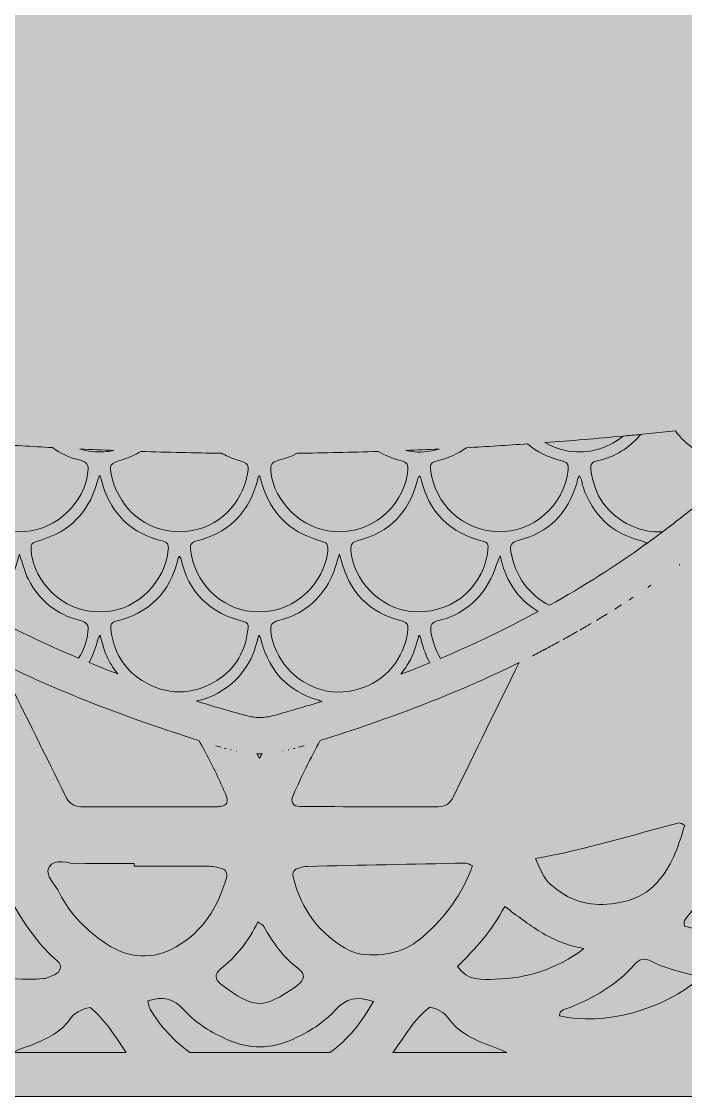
# Model space of a CAD drawing. Extents: x 31 to 2970, y -2969 to -30.
# Drawn here: x 1365 to 1743, y -2969 to -2358 of the extents above; entities that cross this region are included whole.
import ezdxf

# ---------------------------------------------------------------- set-up
doc = ezdxf.new("R2010")
doc.units = 0
doc.header["$MEASUREMENT"] = 0
doc.layers.add('Layer 1', color=7, linetype='Continuous')

# ---------------------------------------------------------------- blocks, each defined once
blk = doc.blocks.new('block 2')
at = {"layer": 'Layer 1', "lineweight": 0}
blk.add_lwpolyline([(1345.63, -2969.08), (1549.53, -2969.08), (1552.94, -2969.08), (1655.88, -2969.08), (1668.07, -2969.08), (1698.17, -2969.08), (1745.16, -2969.08), (1772.87, -2969.08), (1811.64, -2969.08), (1837.9, -2969.08), (1842.16, -2969.08), (1956.12, -2969.08), (1986.47, -2969.08), (2020.31, -2969.08), (2071.92, -2969.08), (2131.91, -2969.08), (2162.52, -2969.08), (2188.51, -2969.08), (2219.83, -2969.08), (2245.37, -2969.08)], dxfattribs=at)
for points, knots in [([(1643.26, -2659.2), (1642.76, -2655.7), (1643.37, -2654.01), (1647.33, -2653.01), (1664.6, -2648.66), (1675.64, -2637.62), (1680.72, -2620.5), (1681.11, -2619.16), (1680.87, -2617.54), (1682.18, -2616.24), (1683.8, -2618.12), (1683.57, -2620.5), (1684.26, -2622.54), (1689.84, -2638.39), (1700.49, -2648.89), (1716.95, -2652.97), (1718.57, -2653.39), (1719.68, -2653.93), (1720.34, -2654.77), (1723.37, -2652.58), (1726.41, -2650.35), (1729.45, -2648.08), (1723.53, -2648.35), (1717.37, -2647.24), (1711.49, -2644.51), (1698.07, -2638.24), (1690.45, -2627.39), (1688.76, -2612.54), (1688.41, -2609.77), (1689.18, -2608.35), (1692.3, -2607.7), (1701.14, -2605.85), (1708.76, -2601.47), (1715.07, -2594.89), (1715.76, -2594.16), (1716.41, -2593.43), (1717.03, -2592.7), (1713.72, -2593), (1710.45, -2593.27), (1707.14, -2593.58), (1717.03, -2592.7), (1726.87, -2591.7), (1736.76, -2590.66), (1742.61, -2598.66), (1750.84, -2604.24), (1761.49, -2607.35), (1767.14, -2609), (1767.38, -2609.08), (1766.41, -2614.97), (1766.22, -2616.16), (1765.95, -2617.27), (1765.64, -2618.43), (1760.38, -2623.2), (1755.03, -2627.74), (1749.64, -2632.2), (1743.03, -2637.7), (1736.26, -2642.93), (1729.45, -2648.08), (1726.45, -2650.35), (1723.41, -2652.62), (1720.37, -2654.81), (1720.37, -2654.81), (1720.34, -2654.77), (1720.34, -2654.77), (1702.53, -2667.58), (1684.18, -2679.27), (1665.26, -2689.81), (1653.72, -2684.24), (1645.33, -2672.77), (1643.26, -2659.2)], [0, 0, 0, 0, 1, 1, 1, 2, 2, 2, 3, 3, 3, 4, 4, 4, 5, 5, 5, 6, 6, 6, 7, 7, 7, 8, 8, 8, 9, 9, 9, 10, 10, 10, 11, 11, 11, 12, 12, 12, 13, 13, 13, 14, 14, 14, 15, 15, 15, 16, 16, 16, 17, 17, 17, 18, 18, 18, 19, 19, 19, 20, 20, 20, 21, 21, 21, 22, 22, 22, 23, 23, 23, 23]), ([(1662.64, -2597.31), (1677.45, -2596.24), (1692.22, -2594.97), (1707.03, -2593.62), (1699.76, -2599.58), (1690.49, -2603), (1680.64, -2602.62), (1674.1, -2602.35), (1667.99, -2600.43), (1662.64, -2597.31)], [0, 0, 0, 0, 1, 1, 1, 2, 2, 2, 3, 3, 3, 3]), ([(1329.06, -2607.5), (1336.52, -2605.58), (1342.79, -2602.39), (1347.95, -2598.04), (1359.52, -2598.85), (1371.02, -2599.54), (1382.6, -2600.16), (1387.18, -2603.47), (1392.45, -2605.93), (1398.49, -2607.39), (1402.41, -2608.31), (1403.14, -2610.12), (1402.83, -2613.58), (1401.29, -2631.12), (1384.75, -2646.7), (1367.22, -2647.89), (1345.37, -2649.43), (1328.6, -2633.93), (1325.37, -2616.04), (1325.22, -2615.2), (1325.14, -2614.31), (1324.98, -2613.43), (1324.52, -2610.24), (1325.25, -2608.5), (1329.06, -2607.5)], [0, 0, 0, 0, 1, 1, 1, 2, 2, 2, 3, 3, 3, 4, 4, 4, 5, 5, 5, 6, 6, 6, 7, 7, 7, 8, 8, 8, 8]), ([(1398.22, -2600.93), (1404.68, -2601.24), (1411.14, -2601.54), (1417.6, -2601.77), (1415.72, -2602.2), (1413.83, -2602.47), (1411.91, -2602.58), (1407.14, -2602.85), (1402.52, -2602.24), (1398.22, -2600.93)], [0, 0, 0, 0, 1, 1, 1, 2, 2, 2, 3, 3, 3, 3]), ([(1422.83, -2606.89), (1426.49, -2605.66), (1429.79, -2604.12), (1432.87, -2602.35), (1448.14, -2602.85), (1463.41, -2603.16), (1478.68, -2603.35), (1481.22, -2604.7), (1483.87, -2605.93), (1486.79, -2606.89), (1494.79, -2609.54), (1494.83, -2609.39), (1492.99, -2617.81), (1492.95, -2618.08), (1492.87, -2618.31), (1492.79, -2618.54), (1488.33, -2634.16), (1474.95, -2647.93), (1454.83, -2647.97), (1434.68, -2647.93), (1421.29, -2634.16), (1416.83, -2618.54), (1416.76, -2618.31), (1416.68, -2618.08), (1416.6, -2617.81), (1414.79, -2609.39), (1414.83, -2609.54), (1422.83, -2606.89)], [0, 0, 0, 0, 1, 1, 1, 2, 2, 2, 3, 3, 3, 4, 4, 4, 5, 5, 5, 6, 6, 6, 7, 7, 7, 8, 8, 8, 9, 9, 9, 9]), ([(1506.79, -2613.58), (1506.49, -2610.12), (1507.22, -2608.31), (1511.14, -2607.39), (1515.03, -2606.43), (1518.6, -2605.08), (1521.91, -2603.35), (1537.18, -2603.16), (1552.49, -2602.85), (1567.8, -2602.35), (1571.6, -2604.54), (1575.83, -2606.31), (1580.56, -2607.5), (1584.37, -2608.5), (1585.1, -2610.24), (1584.64, -2613.43), (1584.49, -2614.31), (1584.41, -2615.2), (1584.26, -2616.04), (1581.03, -2633.93), (1564.26, -2649.43), (1542.41, -2647.89), (1524.87, -2646.7), (1508.33, -2631.12), (1506.79, -2613.58)], [0, 0, 0, 0, 1, 1, 1, 2, 2, 2, 3, 3, 3, 4, 4, 4, 5, 5, 5, 6, 6, 6, 7, 7, 7, 8, 8, 8, 8]), ([(1583.45, -2601.77), (1589.76, -2601.54), (1596.1, -2601.24), (1602.45, -2600.97), (1597.95, -2602.39), (1593.18, -2603), (1588.45, -2602.58), (1586.76, -2602.43), (1585.1, -2602.12), (1583.45, -2601.77)], [0, 0, 0, 0, 1, 1, 1, 2, 2, 2, 3, 3, 3, 3]), ([(1600.95, -2607.81), (1607.41, -2606.31), (1613.1, -2603.77), (1618.07, -2600.2), (1629.64, -2599.54), (1641.18, -2598.85), (1652.76, -2598.04), (1658.03, -2602.5), (1664.45, -2605.77), (1672.22, -2607.66), (1675.45, -2608.43), (1676.1, -2609.77), (1675.8, -2612.77), (1673.64, -2633.08), (1655.6, -2648.66), (1635.95, -2648.01), (1616.18, -2647.35), (1599.64, -2632.43), (1597.6, -2612.43), (1597.33, -2609.7), (1598.06, -2608.47), (1600.95, -2607.81)], [0, 0, 0, 0, 1, 1, 1, 2, 2, 2, 3, 3, 3, 4, 4, 4, 5, 5, 5, 6, 6, 6, 7, 7, 7, 7]), ([(1371.02, -2662.62), (1370.91, -2662.01), (1370.79, -2661.39), (1370.72, -2660.77), (1370.06, -2654.43), (1370.1, -2654.54), (1376.18, -2652.7), (1392.29, -2647.81), (1402.87, -2637.27), (1407.72, -2621.08), (1408.18, -2619.47), (1408.72, -2617.85), (1409.18, -2616.27), (1409.41, -2616.27), (1409.64, -2616.27), (1409.83, -2616.31), (1410.29, -2618.04), (1410.68, -2619.81), (1411.22, -2621.54), (1416.56, -2638.39), (1427.83, -2649.04), (1444.99, -2653.24), (1447.99, -2653.97), (1448.72, -2655.2), (1448.49, -2658.08), (1446.79, -2676.35), (1430.95, -2692.08), (1413.41, -2693.43), (1390.72, -2695.2), (1374.83, -2679.54), (1371.02, -2662.62)], [0, 0, 0, 0, 1, 1, 1, 2, 2, 2, 3, 3, 3, 4, 4, 4, 5, 5, 5, 6, 6, 6, 7, 7, 7, 8, 8, 8, 9, 9, 9, 10, 10, 10, 10]), ([(1464.64, -2653.24), (1481.79, -2649.04), (1493.06, -2638.39), (1498.41, -2621.54), (1498.95, -2619.81), (1499.33, -2618.04), (1499.79, -2616.31), (1499.99, -2616.27), (1500.22, -2616.27), (1500.45, -2616.27), (1500.91, -2617.85), (1501.45, -2619.47), (1501.91, -2621.08), (1506.76, -2637.27), (1517.33, -2647.81), (1533.45, -2652.7), (1539.53, -2654.54), (1539.56, -2654.43), (1538.91, -2660.77), (1538.83, -2661.39), (1538.72, -2662.01), (1538.6, -2662.62), (1534.79, -2679.54), (1518.91, -2695.2), (1496.22, -2693.43), (1478.68, -2692.08), (1462.83, -2676.35), (1461.14, -2658.08), (1460.91, -2655.2), (1461.64, -2653.97), (1464.64, -2653.24)], [0, 0, 0, 0, 1, 1, 1, 2, 2, 2, 3, 3, 3, 4, 4, 4, 5, 5, 5, 6, 6, 6, 7, 7, 7, 8, 8, 8, 9, 9, 9, 10, 10, 10, 10]), ([(1586.18, -2693.31), (1569.1, -2691.7), (1553.22, -2675.24), (1552.3, -2658.54), (1552.1, -2655.04), (1553.22, -2653.85), (1556.49, -2653.01), (1574.22, -2648.35), (1585.3, -2636.97), (1589.99, -2619.27), (1590.26, -2618.24), (1590.18, -2617.04), (1591.26, -2616.39), (1591.41, -2616.47), (1591.56, -2616.5), (1591.64, -2616.58), (1591.8, -2616.89), (1591.99, -2617.24), (1592.07, -2617.58), (1596.53, -2637), (1608.64, -2648.89), (1627.91, -2653.54), (1629.76, -2653.97), (1630.41, -2654.89), (1630.26, -2656.62), (1630.18, -2658), (1630.14, -2659.39), (1629.91, -2660.7), (1626.03, -2681.85), (1607.87, -2695.35), (1586.18, -2693.31)], [0, 0, 0, 0, 1, 1, 1, 2, 2, 2, 3, 3, 3, 4, 4, 4, 5, 5, 5, 6, 6, 6, 7, 7, 7, 8, 8, 8, 9, 9, 9, 10, 10, 10, 10]), ([(1363.06, -2663.31), (1363.18, -2662.85), (1363.37, -2662.39), (1363.87, -2660.81), (1365.72, -2666.27), (1366.72, -2670.85), (1368.91, -2675.04), (1375.25, -2687.24), (1385.06, -2695.2), (1398.37, -2698.43), (1402.37, -2699.39), (1403.26, -2701.16), (1402.83, -2704.85), (1402.26, -2710.2), (1400.33, -2715.31), (1397.52, -2719.93), (1378.56, -2711.93), (1360.02, -2703.04), (1341.95, -2693.28), (1352.72, -2687.01), (1359.72, -2676.97), (1363.06, -2663.31)], [0, 0, 0, 0, 1, 1, 1, 2, 2, 2, 3, 3, 3, 4, 4, 4, 5, 5, 5, 6, 6, 6, 7, 7, 7, 7]), ([(1415.76, -2702.54), (1415.6, -2700.62), (1416.14, -2699.54), (1418.14, -2699.08), (1437.41, -2694.47), (1449.53, -2682.66), (1454.06, -2663.24), (1454.18, -2662.81), (1454.49, -2662.43), (1454.72, -2662.04), (1454.72, -2662.04), (1454.72, -2662.12), (1454.72, -2662.12), (1454.76, -2662.08), (1454.79, -2662.04), (1454.83, -2662.04), (1454.83, -2662.04), (1454.87, -2662.08), (1454.91, -2662.12), (1454.91, -2662.12), (1454.91, -2662.04), (1454.91, -2662.04), (1455.14, -2662.43), (1455.45, -2662.81), (1455.56, -2663.24), (1460.1, -2682.66), (1472.22, -2694.47), (1491.49, -2699.08), (1493.49, -2699.54), (1494.03, -2700.62), (1493.87, -2702.54), (1492.64, -2715.39), (1486.91, -2725.78), (1476.02, -2732.62), (1469.18, -2736.97), (1461.87, -2738.97), (1454.83, -2739.08), (1447.76, -2738.97), (1440.45, -2736.97), (1433.6, -2732.62), (1422.72, -2725.78), (1416.99, -2715.39), (1415.76, -2702.54)], [0, 0, 0, 0, 1, 1, 1, 2, 2, 2, 3, 3, 3, 4, 4, 4, 5, 5, 5, 6, 6, 6, 7, 7, 7, 8, 8, 8, 9, 9, 9, 10, 10, 10, 11, 11, 11, 12, 12, 12, 13, 13, 13, 14, 14, 14, 14]), ([(1506.79, -2704.85), (1506.37, -2701.16), (1507.26, -2699.39), (1511.26, -2698.43), (1524.56, -2695.2), (1534.37, -2687.24), (1540.72, -2675.04), (1542.91, -2670.85), (1543.91, -2666.27), (1545.76, -2660.81), (1546.26, -2662.39), (1546.45, -2662.85), (1546.56, -2663.31), (1551.18, -2682.27), (1562.8, -2694.31), (1581.83, -2698.89), (1584.45, -2699.51), (1584.83, -2701.01), (1584.68, -2703.24), (1584.14, -2710.39), (1581.6, -2716.77), (1577.6, -2722.66), (1568.72, -2735.54), (1551.41, -2741.93), (1535.95, -2737.93), (1520.68, -2733.97), (1508.53, -2720.08), (1506.79, -2704.85)], [0, 0, 0, 0, 1, 1, 1, 2, 2, 2, 3, 3, 3, 4, 4, 4, 5, 5, 5, 6, 6, 6, 7, 7, 7, 8, 8, 8, 9, 9, 9, 9]), ([(1602.07, -2698.51), (1615.57, -2695.24), (1625.41, -2687.16), (1631.87, -2674.85), (1634.07, -2670.62), (1635.03, -2666.01), (1637.22, -2661.66), (1637.6, -2663.35), (1637.87, -2665.04), (1638.41, -2666.7), (1642.14, -2678.74), (1648.99, -2687.62), (1658.8, -2693.31), (1640.76, -2703.12), (1622.22, -2712.01), (1603.22, -2720.01), (1600.57, -2715.54), (1598.68, -2710.47), (1597.83, -2704.85), (1597.26, -2700.93), (1598.14, -2699.43), (1602.07, -2698.51)], [0, 0, 0, 0, 1, 1, 1, 2, 2, 2, 3, 3, 3, 4, 4, 4, 5, 5, 5, 6, 6, 6, 7, 7, 7, 7]), ([(1739.33, -2666.68), (1739.2, -2666.77), (1739.07, -2666.87), (1738.94, -2666.97), (1739.07, -2666.87), (1739.2, -2666.77), (1739.33, -2666.68)], [0, 0, 0, 0, 1, 1, 1, 2, 2, 2, 2]), ([(1722.93, -2678.43), (1722.35, -2678.83), (1721.77, -2679.22), (1721.19, -2679.62), (1721.77, -2679.22), (1722.35, -2678.83), (1722.93, -2678.43)], [0, 0, 0, 0, 1, 1, 1, 2, 2, 2, 2]), ([(1712.81, -2685.23), (1712, -2685.77), (1711.19, -2686.3), (1710.38, -2686.83), (1711.19, -2686.3), (1712, -2685.77), (1712.81, -2685.23)], [0, 0, 0, 0, 1, 1, 1, 2, 2, 2, 2]), ([(1698.13, -2694.58), (1696.06, -2695.86), (1693.97, -2697.12), (1691.88, -2698.37), (1693.97, -2697.12), (1696.05, -2695.86), (1698.13, -2694.58)], [0, 0, 0, 0, 1, 1, 1, 2, 2, 2, 2]), ([(1706.17, -2689.54), (1704.89, -2690.35), (1703.61, -2691.16), (1702.33, -2691.97), (1703.61, -2691.16), (1704.89, -2690.35), (1706.17, -2689.54)], [0, 0, 0, 0, 1, 1, 1, 2, 2, 2, 2]), ([(1688.87, -2700.17), (1686.76, -2701.41), (1684.65, -2702.64), (1682.54, -2703.86), (1684.66, -2702.64), (1686.76, -2701.41), (1688.87, -2700.17)], [0, 0, 0, 0, 1, 1, 1, 2, 2, 2, 2]), ([(1408.06, -2710.81), (1408.45, -2709.54), (1408.37, -2708.12), (1409.72, -2706.89), (1411.1, -2711.54), (1412.06, -2716.16), (1414.26, -2720.35), (1415.87, -2723.47), (1417.72, -2726.31), (1419.79, -2728.85), (1414.29, -2726.78), (1408.83, -2724.58), (1403.41, -2722.35), (1405.33, -2718.85), (1406.91, -2715.01), (1408.06, -2710.81)], [0, 0, 0, 0, 1, 1, 1, 2, 2, 2, 3, 3, 3, 4, 4, 4, 5, 5, 5, 5]), ([(1508.41, -2752.47), (1505.64, -2753.24), (1503.06, -2753.58), (1500.45, -2753.58), (1497.83, -2753.58), (1495.22, -2753.24), (1492.49, -2752.47), (1483.1, -2749.93), (1473.79, -2747.16), (1464.56, -2744.31), (1464.68, -2744.28), (1464.76, -2744.24), (1464.87, -2744.2), (1478.6, -2740.93), (1488.79, -2732.93), (1495.37, -2720.35), (1497.56, -2716.16), (1498.53, -2711.54), (1499.91, -2706.89), (1501.26, -2708.12), (1501.18, -2709.54), (1501.56, -2710.81), (1506.22, -2727.47), (1516.64, -2738.58), (1533.29, -2743.62), (1534.33, -2743.93), (1535.14, -2744.2), (1535.87, -2744.43), (1526.79, -2747.28), (1517.64, -2749.97), (1508.41, -2752.47)], [0, 0, 0, 0, 1, 1, 1, 2, 2, 2, 3, 3, 3, 4, 4, 4, 5, 5, 5, 6, 6, 6, 7, 7, 7, 8, 8, 8, 9, 9, 9, 10, 10, 10, 10]), ([(1586.1, -2720.78), (1588.45, -2716.43), (1589.6, -2711.74), (1590.95, -2706.77), (1591.53, -2707.31), (1591.68, -2707.35), (1591.72, -2707.47), (1591.91, -2708.28), (1592.1, -2709.12), (1592.33, -2709.97), (1593.53, -2714.58), (1595.14, -2718.74), (1597.22, -2722.47), (1591.72, -2724.74), (1586.18, -2726.93), (1580.6, -2729.04), (1582.64, -2726.54), (1584.49, -2723.78), (1586.1, -2720.78)], [0, 0, 0, 0, 1, 1, 1, 2, 2, 2, 3, 3, 3, 4, 4, 4, 5, 5, 5, 6, 6, 6, 6]), ([(1680.98, -2704.76), (1678.34, -2706.28), (1675.68, -2707.76), (1673.01, -2709.24), (1675.68, -2707.76), (1678.34, -2706.27), (1680.98, -2704.76)], [0, 0, 0, 0, 1, 1, 1, 2, 2, 2, 2]), ([(1670.84, -2710.44), (1668.08, -2711.95), (1665.32, -2713.45), (1662.54, -2714.92), (1665.32, -2713.45), (1668.08, -2711.95), (1670.84, -2710.44)], [0, 0, 0, 0, 1, 1, 1, 2, 2, 2, 2]), ([(1662.36, -2715.02), (1659.97, -2716.29), (1657.56, -2717.53), (1655.16, -2718.76), (1657.56, -2717.53), (1659.97, -2716.29), (1662.36, -2715.02)], [0, 0, 0, 0, 1, 1, 1, 2, 2, 2, 2]), ([(1465.85, -2766.65), (1465.85, -2766.65), (1465.85, -2766.65), (1465.85, -2766.65), (1470.21, -2774.31), (1474.29, -2782.12), (1477.88, -2790.23), (1479.23, -2793.26), (1480.75, -2796.24), (1481.79, -2799.37), (1482.62, -2801.85), (1481.2, -2803.49), (1478.71, -2804.04), (1477.64, -2804.28), (1476.51, -2804.35), (1475.41, -2804.35), (1450.47, -2804.37), (1425.53, -2804.32), (1400.6, -2804.43), (1395.73, -2804.45), (1392.36, -2803.12), (1390.04, -2798.34), (1378.93, -2775.47), (1367.47, -2752.76), (1356.25, -2729.94), (1354.97, -2727.35), (1353.71, -2724.76), (1352.47, -2722.16), (1388.97, -2740.22), (1427.06, -2754.35), (1465.85, -2766.65)], [0, 0, 0, 0, 1, 1, 1, 2, 2, 2, 3, 3, 3, 4, 4, 4, 5, 5, 5, 6, 6, 6, 7, 7, 7, 8, 8, 8, 9, 9, 9, 10, 10, 10, 10]), ([(1519.58, -2797.51), (1524.31, -2787.05), (1529.35, -2776.75), (1534.86, -2766.71), (1573.54, -2754.45), (1611.51, -2740.39), (1647.89, -2722.41), (1635.44, -2747.8), (1622.93, -2773.15), (1610.61, -2798.59), (1608.61, -2802.73), (1605.98, -2804.38), (1601.68, -2804.37), (1575.61, -2804.31), (1549.53, -2804.35), (1523.46, -2804.23), (1519.16, -2804.2), (1517.71, -2801.62), (1519.58, -2797.51)], [0, 0, 0, 0, 1, 1, 1, 2, 2, 2, 3, 3, 3, 4, 4, 4, 5, 5, 5, 6, 6, 6, 6]), ([(1478.45, -2770.56), (1477.45, -2770.27), (1476.45, -2769.97), (1475.45, -2769.66), (1475.45, -2769.66), (1475.44, -2769.66), (1475.44, -2769.66), (1475.44, -2769.66), (1475.45, -2769.66), (1475.45, -2769.66), (1476.45, -2769.97), (1477.45, -2770.27), (1478.45, -2770.56)], [0, 0, 0, 0, 1, 1, 1, 2, 2, 2, 3, 3, 3, 4, 4, 4, 4]), ([(1481.4, -2771.37), (1481.04, -2771.27), (1480.67, -2771.17), (1480.31, -2771.07), (1480.67, -2771.17), (1481.04, -2771.27), (1481.4, -2771.37)], [0, 0, 0, 0, 1, 1, 1, 2, 2, 2, 2]), ([(1484.31, -2772.08), (1484.15, -2772.04), (1483.98, -2772), (1483.81, -2771.96), (1483.98, -2772), (1484.15, -2772.04), (1484.31, -2772.08)], [0, 0, 0, 0, 1, 1, 1, 2, 2, 2, 2]), ([(1487.21, -2772.7), (1487.15, -2772.69), (1487.08, -2772.67), (1487.02, -2772.66), (1487.08, -2772.67), (1487.15, -2772.69), (1487.21, -2772.7)], [0, 0, 0, 0, 1, 1, 1, 2, 2, 2, 2]), ([(1490.1, -2773.22), (1490.09, -2773.22), (1490.09, -2773.22), (1490.08, -2773.22), (1490.09, -2773.22), (1490.09, -2773.22), (1490.1, -2773.22)], [0, 0, 0, 0, 1, 1, 1, 2, 2, 2, 2]), ([(1501.91, -2774.14), (1501.91, -2774.14), (1501.91, -2774.14), (1501.91, -2774.14), (1501.4, -2775.02), (1500.89, -2775.91), (1500.37, -2776.81), (1499.87, -2775.9), (1499.38, -2775.02), (1498.89, -2774.13), (1499.41, -2774.16), (1499.93, -2774.19), (1500.45, -2774.2), (1500.94, -2774.19), (1501.43, -2774.16), (1501.91, -2774.14)], [0, 0, 0, 0, 1, 1, 1, 2, 2, 2, 3, 3, 3, 4, 4, 4, 5, 5, 5, 5]), ([(1513.74, -2772.69), (1513.71, -2772.69), (1513.67, -2772.7), (1513.64, -2772.71), (1513.67, -2772.7), (1513.71, -2772.69), (1513.74, -2772.69)], [0, 0, 0, 0, 1, 1, 1, 2, 2, 2, 2]), ([(1516.94, -2771.99), (1516.81, -2772.02), (1516.68, -2772.05), (1516.55, -2772.08), (1516.68, -2772.05), (1516.81, -2772.02), (1516.94, -2771.99)], [0, 0, 0, 0, 1, 1, 1, 2, 2, 2, 2]), ([(1520.53, -2771.08), (1520.18, -2771.18), (1519.82, -2771.28), (1519.47, -2771.37), (1519.82, -2771.28), (1520.18, -2771.18), (1520.53, -2771.08)], [0, 0, 0, 0, 1, 1, 1, 2, 2, 2, 2]), ([(1525.61, -2769.61), (1525.55, -2769.63), (1525.5, -2769.64), (1525.45, -2769.66), (1524.44, -2769.97), (1523.43, -2770.27), (1522.43, -2770.56), (1523.43, -2770.27), (1524.44, -2769.97), (1525.45, -2769.66), (1525.5, -2769.64), (1525.55, -2769.63), (1525.61, -2769.61)], [0, 0, 0, 0, 1, 1, 1, 2, 2, 2, 3, 3, 3, 4, 4, 4, 4]), ([(1738.86, -2813.58), (1739.69, -2813.37), (1740.81, -2814.34), (1742.07, -2814.88), (1738.72, -2825.9), (1735.47, -2836.66), (1727.65, -2845.98), (1721.45, -2853.37), (1714.25, -2857.1), (1705.27, -2858.77), (1692.18, -2861.21), (1680.03, -2859.84), (1669.19, -2851.22), (1663.28, -2846.52), (1663.08, -2846.77), (1657.27, -2833.73), (1685.85, -2828.91), (1712.11, -2820.3), (1738.86, -2813.58)], [0, 0, 0, 0, 1, 1, 1, 2, 2, 2, 3, 3, 3, 4, 4, 4, 5, 5, 5, 6, 6, 6, 6]), ([(1413.51, -2882.44), (1402.45, -2875.01), (1392.54, -2865.71), (1386.67, -2853.39), (1384.37, -2848.56), (1378.02, -2843.49), (1380.68, -2838.79), (1384.05, -2832.84), (1391.7, -2836.95), (1397.45, -2836.78), (1407.99, -2836.47), (1418.55, -2836.69), (1429.1, -2836.69), (1429.1, -2837.16), (1429.09, -2837.62), (1429.09, -2838.08), (1442.97, -2838.08), (1456.84, -2838.01), (1470.72, -2838.15), (1473.44, -2838.17), (1476.22, -2838.75), (1478.86, -2839.5), (1481.32, -2840.2), (1482.21, -2842.36), (1481.53, -2844.73), (1476.81, -2861.33), (1468.17, -2875.35), (1452.9, -2884.03), (1439.74, -2891.51), (1425.86, -2890.74), (1413.51, -2882.44)], [0, 0, 0, 0, 1, 1, 1, 2, 2, 2, 3, 3, 3, 4, 4, 4, 5, 5, 5, 6, 6, 6, 7, 7, 7, 8, 8, 8, 9, 9, 9, 10, 10, 10, 10]), ([(1741.98, -2869.04), (1750.3, -2858.1), (1758.9, -2847.39), (1763.17, -2833.96), (1764.24, -2830.58), (1766.8, -2830.3), (1769.54, -2832.7), (1774.92, -2837.4), (1779.9, -2842.63), (1785.67, -2846.78), (1791.42, -2850.9), (1797.94, -2853.96), (1805.29, -2858.16), (1783.79, -2876.99), (1770.22, -2879.82), (1741.91, -2872.22), (1741.91, -2871.14), (1741.46, -2869.72), (1741.98, -2869.04)], [0, 0, 0, 0, 1, 1, 1, 2, 2, 2, 3, 3, 3, 4, 4, 4, 5, 5, 5, 6, 6, 6, 6]), ([(1558.17, -2888.1), (1556, -2887.82), (1553.73, -2887.26), (1551.81, -2886.24), (1534.67, -2877.12), (1523.98, -2862.94), (1519.43, -2844.15), (1518.89, -2841.9), (1520.08, -2839.82), (1522.65, -2839.17), (1524.25, -2838.76), (1525.9, -2838.29), (1527.53, -2838.25), (1557.51, -2837.59), (1587.48, -2836.97), (1617.46, -2836.41), (1618.45, -2836.4), (1619.46, -2837.12), (1621.47, -2837.88), (1615.39, -2854.49), (1605.96, -2867.04), (1593.64, -2877.89), (1583.19, -2887.1), (1571.43, -2889.78), (1558.17, -2888.1)], [0, 0, 0, 0, 1, 1, 1, 2, 2, 2, 3, 3, 3, 4, 4, 4, 5, 5, 5, 6, 6, 6, 7, 7, 7, 8, 8, 8, 8]), ([(1315.86, -2885.28), (1334.64, -2880.82), (1347.86, -2871.86), (1360.77, -2860.78), (1367.78, -2872.66), (1375.34, -2883.4), (1385.44, -2892.1), (1388.38, -2894.63), (1387.42, -2898.22), (1383.73, -2899.83), (1381.7, -2900.71), (1379.62, -2901.83), (1377.48, -2902.04), (1355.81, -2904.1), (1336.1, -2898.75), (1315.86, -2885.28)], [0, 0, 0, 0, 1, 1, 1, 2, 2, 2, 3, 3, 3, 4, 4, 4, 5, 5, 5, 5]), ([(1634.34, -2902.41), (1626.69, -2902.62), (1618.64, -2903.47), (1612.93, -2895.19), (1622.97, -2885.01), (1632.79, -2874.6), (1639.72, -2861.12), (1646.92, -2866.26), (1653.25, -2871.35), (1660.13, -2875.52), (1667.17, -2879.79), (1674.74, -2883.16), (1684.81, -2885), (1668.81, -2896.87), (1652.34, -2901.93), (1634.34, -2902.41)], [0, 0, 0, 0, 1, 1, 1, 2, 2, 2, 3, 3, 3, 4, 4, 4, 5, 5, 5, 5]), ([(1499.32, -2869.85), (1501.22, -2871.21), (1502.35, -2871.62), (1502.79, -2872.4), (1507.9, -2881.66), (1513.98, -2889.99), (1522.55, -2896.49), (1526.59, -2899.55), (1526.06, -2902.45), (1521.94, -2905.83), (1521.51, -2906.18), (1521.09, -2906.54), (1520.64, -2906.85), (1502.51, -2919.12), (1497.7, -2919.92), (1478.23, -2905.01), (1474.92, -2902.47), (1474.72, -2899.39), (1478.05, -2896.73), (1487.19, -2889.42), (1494.27, -2880.46), (1499.32, -2869.85)], [0, 0, 0, 0, 1, 1, 1, 2, 2, 2, 3, 3, 3, 4, 4, 4, 5, 5, 5, 6, 6, 6, 7, 7, 7, 7]), ([(1670.98, -2923.14), (1670.9, -2919.38), (1674.38, -2919.49), (1676.43, -2918.64), (1690.32, -2912.88), (1703.3, -2905.84), (1713.32, -2894.25), (1716.16, -2890.96), (1719.05, -2890.1), (1723.38, -2892.35), (1731.73, -2896.68), (1740.96, -2898.65), (1751.69, -2901.07), (1730.27, -2919.93), (1695.5, -2929.14), (1670.98, -2923.14)], [0, 0, 0, 0, 1, 1, 1, 2, 2, 2, 3, 3, 3, 4, 4, 4, 5, 5, 5, 5]), ([(1540.38, -2944.08), (1540.38, -2944.08), (1460.77, -2944.08), (1460.77, -2944.08), (1451.92, -2937.66), (1444.24, -2929.6), (1438.12, -2919.36), (1437.33, -2918.04), (1437.25, -2916.29), (1436.84, -2914.73), (1445.22, -2911.91), (1451.81, -2913.35), (1457.77, -2920.15), (1464.39, -2927.69), (1473.05, -2932.76), (1482.29, -2936.8), (1494.66, -2942.2), (1506.84, -2942.21), (1519.16, -2936.59), (1528.33, -2932.41), (1536.89, -2927.24), (1543.6, -2919.78), (1549.55, -2913.16), (1556, -2911.94), (1565.1, -2915.05), (1558.54, -2926.9), (1550.57, -2936.7), (1540.38, -2944.08)], [0, 0, 0, 0, 1, 1, 1, 2, 2, 2, 3, 3, 3, 4, 4, 4, 5, 5, 5, 6, 6, 6, 7, 7, 7, 8, 8, 8, 9, 9, 9, 9]), ([(1360.23, -2944.08), (1363.99, -2941.75), (1368.25, -2940.93), (1372.06, -2939.28), (1379.72, -2935.97), (1387.23, -2932.71), (1392.3, -2925.43), (1394.84, -2921.78), (1398.78, -2919.41), (1404.01, -2918.41), (1412.49, -2925.5), (1418.42, -2934.8), (1424.52, -2944.08), (1424.52, -2944.08), (1360.23, -2944.08), (1360.23, -2944.08)], [0, 0, 0, 0, 1, 1, 1, 2, 2, 2, 3, 3, 3, 4, 4, 4, 5, 5, 5, 5]), ([(1576.2, -2944.08), (1582.83, -2935.17), (1588.06, -2925.09), (1597.16, -2918.31), (1601.29, -2919.13), (1605.06, -2920.98), (1607.21, -2924), (1613.73, -2933.17), (1623.2, -2937.3), (1633.22, -2940.85), (1635.76, -2941.75), (1638.23, -2942.89), (1640.92, -2944.08), (1640.92, -2944.08), (1576.2, -2944.08), (1576.2, -2944.08)], [0, 0, 0, 0, 1, 1, 1, 2, 2, 2, 3, 3, 3, 4, 4, 4, 5, 5, 5, 5])]:
    blk.add_open_spline(points, degree=3, knots=knots, dxfattribs=at)

msp = doc.modelspace()

# ---------------------------------------------------------------- hatches: boundary and pattern name
at = {"layer": 'Layer 1', "true_color": 0xf8ec23}
h = msp.add_hatch(color=2, dxfattribs=at)
h.dxf.hatch_style = 2
h.paths.add_polyline_path([(2944.18, -30.37), (2908.97, -30.37), (2876.43, -30.37), (2852.69, -30.37), (2826.67, -30.37), (2789.09, -30.37), (2741.76, -30.37), (2619.81, -30.37), (2571.38, -30.37), (2533.69, -30.37), (2448.77, -30.37), (2417.53, -30.37), (2347.21, -30.37), (2307.57, -30.37), (2246.73, -30.37), (2221.16, -30.37), (2190.08, -30.37), (2164.16, -30.37), (2133.56, -30.37), (2063.65, -30.37), (2014.14, -30.37), (1982.09, -30.37), (1958.8, -30.37), (1857.85, -30.37), (1838.29, -30.37), (1812.45, -30.37), (1776.54, -30.37), (1705.12, -30.37), (1693.97, -30.37), (1305.87, -30.37), (1295.4, -30.37), (1223.78, -30.37), (1188.69, -30.37), (1163.24, -30.37), (1143.18, -30.37), (1041.74, -30.37), (1018.95, -30.37), (986.89, -30.37), (937, -30.37), (867.24, -30.37), (837.19, -30.37), (810.44, -30.37), (779.68, -30.37), (754.38, -30.37), (694, -30.37), (654.14, -30.37), (583.33, -30.37), (552.07, -30.37), (466.96, -30.37), (429.55, -30.37), (381.07, -30.37), (259.09, -30.37), (211.91, -30.37), (174.17, -30.37), (148.47, -30.37), (124.27, -30.37), (91.92, -30.37), (56.46, -30.37), (31.09, -30.37), (31.09, -54.87), (31.09, -89.2), (31.09, -179.23), (31.09, -214.96), (31.09, -260.42), (31.09, -378.66), (31.09, -426.62), (31.09, -476.43), (31.09, -550.35), (31.09, -581.86), (31.09, -654.17), (31.09, -694.22), (31.09, -751.16), (31.09, -776.51), (31.09, -807.81), (31.09, -833.54), (31.09, -864.28), (31.09, -929.41), (31.09, -980.06), (31.09, -1012.67), (31.09, -1041.24), (31.09, -1146.32), (31.09, -1159.54), (31.09, -1185.04), (31.09, -1225.46), (31.09, -1264.46), (31.09, -1302.1), (31.09, -1330.9), (31.09, -1333.8), (31.09, -1659.5), (31.09, -1662.34), (31.09, -1692.17), (31.09, -1724.32), (31.09, -1767.8), (31.09, -1808.18), (31.09, -1833.57), (31.09, -1847.38), (31.09, -1951.45), (31.09, -1980.34), (31.09, -2013.39), (31.09, -2063.61), (31.09, -2128.98), (31.09, -2159.42), (31.09, -2185.19), (31.09, -2216.74), (31.09, -2242.12), (31.09, -2299.96), (31.09, -2339.09), (31.09, -2410.8), (31.09, -2442.9), (31.09, -2533.87), (31.09, -2572.78), (31.09, -2613.33), (31.09, -2734.99), (31.09, -2775.34), (31.09, -2815.97), (31.09, -2837.4), (31.09, -2855.37), (31.09, -2914.54), (31.09, -2942.89), (31.09, -2969.08), (61.08, -2969.08), (98.82, -2969.08), (121.32, -2969.08), (140.38, -2969.08), (192.11, -2969.08), (227.2, -2969.08), (265.97, -2969.08), (381.87, -2969.08), (425.52, -2969.08), (472.93, -2969.08), (556.42, -2969.08), (588.3, -2969.08), (661.31, -2969.08), (701.61, -2969.08), (755.29, -2969.08), (780.94, -2969.08), (812.66, -2969.08), (838.34, -2969.08), (868.66, -2969.08), (928.97, -2969.08), (980.13, -2969.08), (1014.44, -2969.08), (1044.71, -2969.08), (1159.36, -2969.08), (1161.89, -2969.08), (1189.21, -2969.08), (1228.25, -2969.08), (1257.32, -2969.08), (1304.05, -2969.08), (1332.71, -2969.08), (1345.63, -2969.08), (1549.53, -2969.08), (1552.94, -2969.08), (1655.88, -2969.08), (1668.07, -2969.08), (1698.17, -2969.08), (1745.16, -2969.08), (1772.87, -2969.08), (1811.64, -2969.08), (1837.9, -2969.08), (1842.16, -2969.08), (1956.12, -2969.08), (1986.47, -2969.08), (2020.31, -2969.08), (2071.92, -2969.08), (2131.91, -2969.08), (2162.52, -2969.08), (2188.51, -2969.08), (2219.83, -2969.08), (2245.37, -2969.08), (2299.41, -2969.08), (2338.94, -2969.08), (2412.49, -2969.08), (2444.43, -2969.08), (2527.68, -2969.08), (2575.35, -2969.08), (2619.15, -2969.08), (2735.05, -2969.08), (2773.63, -2969.08), (2808.84, -2969.08), (2860.46, -2969.08), (2879.52, -2969.08), (2902.08, -2969.08), (2939.92, -2969.08), (2969.81, -2969.08), (2969.81, -2942.73), (2969.81, -2914.13), (2969.81, -2855.29), (2969.81, -2837.47), (2969.81, -2815.6), (2969.81, -2775.48), (2969.81, -2734.73), (2969.81, -2612.77), (2969.81, -2572.98), (2969.81, -2534.23), (2969.81, -2442.57), (2969.81, -2411.31), (2969.81, -2338.83), (2969.81, -2299.34), (2969.81, -2242.28), (2969.81, -2216.54), (2969.81, -2185.15), (2969.81, -2159.91), (2969.81, -2128.52), (2969.81, -2063.9), (2969.81, -2012.99), (2969.81, -1980.37), (2969.81, -1953.17), (2969.81, -1847.02), (2969.81, -1833.85), (2969.81, -1808.18), (2969.81, -1767.81), (2969.81, -1734.67), (2969.81, -1724.8), (2969.81, -1722.79), (2969.81, -1691.31), (2969.81, -1661.53), (2969.81, -1659.28), (2969.81, -1333.77), (2969.81, -1332.32), (2969.81, -1301.96), (2969.81, -1268.37), (2969.81, -1225.53), (2969.81, -1185.01), (2969.81, -1159.4), (2969.81, -1146.18), (2969.81, -1041.54), (2969.81, -1012.82), (2969.81, -979.73), (2969.81, -929.19), (2969.81, -864.38), (2969.81, -833.55), (2969.81, -807.53), (2969.81, -776.69), (2969.81, -750.67), (2969.81, -693.88), (2969.81, -654.2), (2969.81, -581.78), (2969.81, -550.3), (2969.81, -476.43), (2969.81, -426.65), (2969.81, -378.66), (2969.81, -260.89), (2969.81, -215.3), (2969.81, -179.55), (2969.81, -89.28), (2969.81, -54.9), (2969.81, -30.37)])

# ---------------------------------------------------------------- linework, layer by layer
at = {"layer": 'Layer 1', "lineweight": 0}
msp.add_lwpolyline([(1345.63, -2969.08), (1549.53, -2969.08), (1552.94, -2969.08), (1655.88, -2969.08), (1668.07, -2969.08), (1698.17, -2969.08), (1745.16, -2969.08), (1772.87, -2969.08), (1811.64, -2969.08), (1837.9, -2969.08), (1842.16, -2969.08), (1956.12, -2969.08), (1986.47, -2969.08), (2020.31, -2969.08), (2071.92, -2969.08), (2131.91, -2969.08), (2162.52, -2969.08), (2188.51, -2969.08), (2219.83, -2969.08), (2245.37, -2969.08)], dxfattribs=at)

# ---------------------------------------------------------------- block references
at = {"layer": 'Layer 1'}
msp.add_blockref('block 2', (0, 0), dxfattribs=at)

doc.saveas('drawing.dxf')
